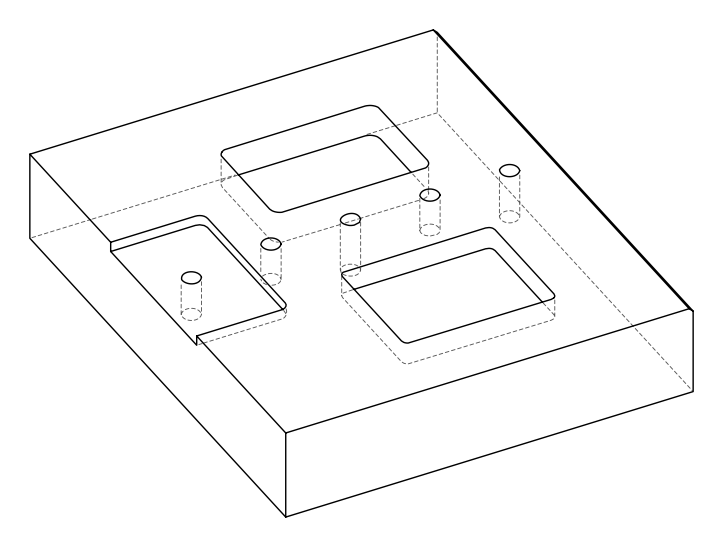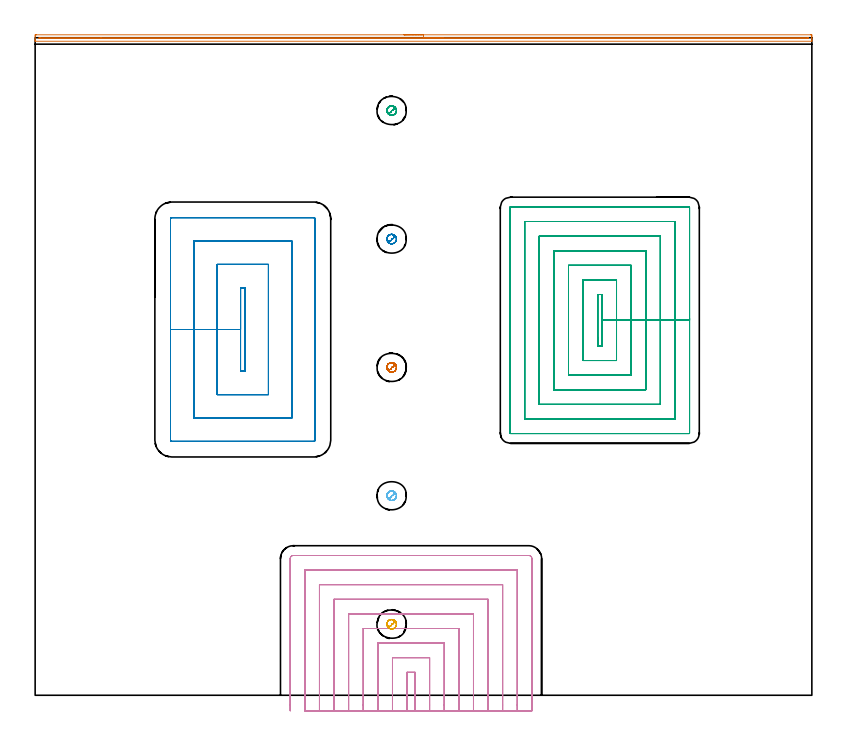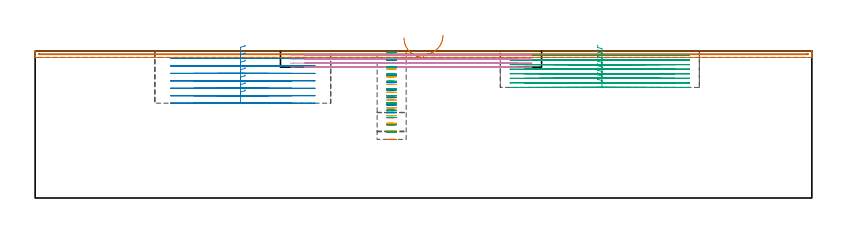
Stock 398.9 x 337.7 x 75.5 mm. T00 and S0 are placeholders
(PLAN: 9 operations, 2 tool changes, 74.9 min)
(1 AREA_MILL | FG_CHAMFER_SURFACE | UGT0205_001 | 6.53 min | 2172 mm3)
(2 MILL_RECTANGULAR_POCKET | POCKET_RECTANGULAR_STRAIGHT | UGT0201_008 | Follow Part, ap 4, ae 75% | 14.4 min | 315091 mm3)
(3 MILL_RECTANGULAR_POCKET_1 | POCKET_RECTANGULAR_STRAIGHT_1 | NXT0201_010 | Follow Part, ap 2.5, ae 75% | 27.99 min | 241163 mm3)
(4 MILL_SLOT | SLOT_PARTIAL_RECTANGULAR | NXT0201_010 | Follow Part, ap 2.5, ae 75% | 20.43 min | 85345 mm3)
(5 MILL_BLIND_HOLE_FROM_SOLID_MATERIAL | STEP1POCKET | NXT0201_010 | Spiral | 0.97 min | 5700 mm3)
(6 MILL_BLIND_HOLE_FROM_SOLID_MATERIAL_1 | STEP1POCKET_1 | NXT0201_010 | Spiral | 0.97 min | 5521 mm3)
(7 MILL_BLIND_HOLE_FROM_SOLID_MATERIAL_2 | STEP1POCKET_2 | NXT0201_010 | Spiral | 1.4 min | 7928 mm3)
(8 MILL_BLIND_HOLE_FROM_SOLID_MATERIAL_3 | STEP1POCKET_3 | NXT0201_010 | Spiral | 0.97 min | 5484 mm3)
(9 MILL_BLIND_HOLE_FROM_SOLID_MATERIAL_4 | STEP1POCKET_4 | NXT0201_010 | Spiral | 1.29 min | 7214 mm3)
(TOOL UGT0205_001 | Chamfer Mill 20 x 3 x 45 deg. | D20 FL50 Z2)
(TOOL UGT0201_008 | End Mill 16 mm | D16 FL32 Z4)
(TOOL NXT0201_010 | ENDMILL 10mm [2P460-1000-NA 1630] | D10 FL30 Z6)
(OP 1 AREA_MILL)
G17 G21 G94 G90
T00 M6
G54
G17 G0 G90 X189.45 Y339.2 S1061 M3
G43 Z85.5 H0
Z82.2
G94 G1 X189.488 Z81.328 F250.
X189.602 Z80.463
X189.791 Z79.612
X190.053 Z78.78
X190.387 Z77.974
X190.79 Z77.2
X191.258 Z76.464
X191.79 Z75.772
X192.379 Z75.129
X193.022 Z74.54
X193.714 Z74.008
X194.45 Z73.54
X195.224 Z73.137
X196.03 Z72.803
X196.862 Z72.541
X197.713 Z72.352
X198.578 Z72.238
X199.45 Z72.2
X398.278
X398.623 Y339.197
X398.89 Y339.192 Z72.203
X398.9 Y338.86 Z72.534
Y338.329 Z73.068
Y337.987 Z73.409
Y337.455 Z73.941
Y337.113 Z74.281
Y336.43 Z74.97
Y336.166 Z75.234
X398.898 Y336.031 Z75.361
X398.89 Y335.903 Z75.488
X398.725 Y335.9 Z75.5
X0.175
X0.01 Y335.902 Z75.488
X0.002 Y336.031 Z75.361
X0. Y336.166 Z75.234
Y336.43 Z74.97
Y337.113 Z74.281
Y338.329 Z73.068
X0.004 Y338.86 Z72.534
X0.01 Y339.192 Z72.203
X0.277 Y339.197 Z72.2
X0.622 Y339.2
X199.45
Y337.786 Z73.614
X396.697
X396.844 Y337.784 Z73.616
X396.88 Y337.781 Z73.619
X396.89 Y337.779 Z73.621
X396.893 Y337.77 Z73.63
X396.897 Y337.738 Z73.662
X396.899 Y337.588 Z73.812
X396.892 Y337.351 Z74.049
X396.891 Y337.327 Z74.073
X396.851 Y337.321 Z74.079
X396.732 Y337.318 Z74.082
X396.491 Y337.315 Z74.085
X396.285 Y337.314 Z74.086
X2.203 Y337.315 Z74.085
X2.056 Y337.316 Z74.084
X2.02 Y337.319 Z74.081
X2.01 Y337.321 Z74.079
X2.007 Y337.33 Z74.07
X2.004 Y337.362 Z74.038
X2.005 Y337.508 Z73.892
X2.021 Y337.779 Z73.621
X2.301 Y337.784 Z73.616
X2.409 Y337.785 Z73.615
X33.777 Y337.786 Z73.614
X199.45
X200.322 Z73.652
X201.186 Z73.766
X202.038 Z73.955
X202.87 Z74.217
X203.676 Z74.551
X204.45 Z74.954
X205.186 Z75.423
X205.878 Z75.954
X206.521 Z76.543
X207.11 Z77.186
X207.642 Z77.878
X208.11 Z78.614
X208.513 Z79.388
X208.847 Z80.194
X209.109 Z81.026
X209.298 Z81.878
X209.412 Z82.743
X209.45 Z83.614
G0 Z85.5
M5
M2
(OP 2 MILL_RECTANGULAR_POCKET)
G17 G21 G94 G90
T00 M6
G54
G17 G0 G90 X107.8 Y207.565 S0 M3
G43 Z85.5 H0
Z78.5
G94 G1 Y209.3 Z78.035 F250.
X105.5 Z77.419
Y187.85 Z71.671
Y166.4 F500.
X107.8
Y209.3
X105.5
Y187.85
X93.5
Y154.4
X119.8
Y221.3
X93.5
Y187.85
X81.5
Y142.4
X131.8
Y233.3
X81.5
Y187.85
X69.5
Y131.1
G3 X70.2 Y130.4 R0.7
G1 X143.1
G3 X143.8 Y131.1 R0.7
G1 Y244.6
G3 X143.1 Y245.3 R0.7
G1 X70.2
G3 X69.5 Y244.6 R0.7
G1 Y187.85
Y186.85
G0 X107.8 Y207.565 Z74.671
G1 Y209.3 Z74.207 F250.
X105.5 Z73.59
Y187.85 Z67.843
Y166.4 F500.
X107.8
Y209.3
X105.5
Y187.85
X93.5
Y154.4
X119.8
Y221.3
X93.5
Y187.85
X81.5
Y142.4
X131.8
Y233.3
X81.5
Y187.85
X69.5
Y131.1
G3 X70.2 Y130.4 R0.7
G1 X143.1
G3 X143.8 Y131.1 R0.7
G1 Y244.6
G3 X143.1 Y245.3 R0.7
G1 X70.2
G3 X69.5 Y244.6 R0.7
G1 Y187.85
Y186.85
G0 X107.8 Y207.565 Z70.843
G1 Y209.3 Z70.378 F250.
X105.5 Z69.762
Y187.85 Z64.014
Y166.4 F500.
X107.8
Y209.3
X105.5
Y187.85
X93.5
Y154.4
X119.8
Y221.3
X93.5
Y187.85
X81.5
Y142.4
X131.8
Y233.3
X81.5
Y187.85
X69.5
Y131.1
G3 X70.2 Y130.4 R0.7
G1 X143.1
G3 X143.8 Y131.1 R0.7
G1 Y244.6
G3 X143.1 Y245.3 R0.7
G1 X70.2
G3 X69.5 Y244.6 R0.7
G1 Y187.85
Y186.85
G0 X107.8 Y207.565 Z67.014
G1 Y209.3 Z66.549 F250.
X105.5 Z65.933
Y187.85 Z60.186
Y166.4 F500.
X107.8
Y209.3
X105.5
Y187.85
X93.5
Y154.4
X119.8
Y221.3
X93.5
Y187.85
X81.5
Y142.4
X131.8
Y233.3
X81.5
Y187.85
X69.5
Y131.1
G3 X70.2 Y130.4 R0.7
G1 X143.1
G3 X143.8 Y131.1 R0.7
G1 Y244.6
G3 X143.1 Y245.3 R0.7
G1 X70.2
G3 X69.5 Y244.6 R0.7
G1 Y187.85
Y186.85
G0 X107.8 Y207.565 Z63.186
G1 Y209.3 Z62.721 F250.
X105.5 Z62.105
Y187.85 Z56.357
Y166.4 F500.
X107.8
Y209.3
X105.5
Y187.85
X93.5
Y154.4
X119.8
Y221.3
X93.5
Y187.85
X81.5
Y142.4
X131.8
Y233.3
X81.5
Y187.85
X69.5
Y131.1
G3 X70.2 Y130.4 R0.7
G1 X143.1
G3 X143.8 Y131.1 R0.7
G1 Y244.6
G3 X143.1 Y245.3 R0.7
G1 X70.2
G3 X69.5 Y244.6 R0.7
G1 Y187.85
Y186.85
G0 X107.8 Y207.565 Z59.357
G1 Y209.3 Z58.892 F250.
X105.5 Z58.276
Y187.85 Z52.529
Y166.4 F500.
X107.8
Y209.3
X105.5
Y187.85
X93.5
Y154.4
X119.8
Y221.3
X93.5
Y187.85
X81.5
Y142.4
X131.8
Y233.3
X81.5
Y187.85
X69.5
Y131.1
G3 X70.2 Y130.4 R0.7
G1 X143.1
G3 X143.8 Y131.1 R0.7
G1 Y244.6
G3 X143.1 Y245.3 R0.7
G1 X70.2
G3 X69.5 Y244.6 R0.7
G1 Y187.85
Y186.85
G0 X107.8 Y207.565 Z55.529
G1 Y209.3 Z55.064 F250.
X105.5 Z54.448
Y187.85 Z48.7
Y166.4 F500.
X107.8
Y209.3
X105.5
Y187.85
X93.5
Y154.4
X119.8
Y221.3
X93.5
Y187.85
X81.5
Y142.4
X131.8
Y233.3
X81.5
Y187.85
X69.5
Y131.1
G3 X70.2 Y130.4 R0.7
G1 X143.1
G3 X143.8 Y131.1 R0.7
G1 Y244.6
G3 X143.1 Y245.3 R0.7
G1 X70.2
G3 X69.5 Y244.6 R0.7
G1 Y187.85
Y186.85
G0 Z85.5
M5
M2
(OP 3 MILL_RECTANGULAR_POCKET_1)
G17 G21 G94 G90
T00 M6
G54
G17 G0 G90 X288.9 Y183.92 S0 M3
G43 Z85.5 H1
Z78.5
G94 G1 Y179.4 Z77.289 F250.
X291.1 Z76.699
Y192.6 Z73.162
Y205.8 F500.
X288.9
Y179.4
X291.1
Y192.6
X298.6
Y213.3
X281.4
Y171.9
X298.6
Y192.6
X306.1
Y220.8
X273.9
Y164.4
X306.1
Y192.6
X313.6
Y228.3
X266.4
Y156.9
X313.6
Y192.6
X321.1
Y235.8
X258.9
Y149.4
X321.1
Y192.6
X328.6
Y243.3
X251.4
Y141.9
X328.6
Y192.6
X336.1
Y250.6
G3 X335.9 Y250.8 R0.2
G1 X244.1
G3 X243.9 Y250.6 R0.2
G1 Y134.6
G3 X244.1 Y134.4 R0.2
G1 X335.9
G3 X336.1 Y134.6 R0.2
G1 Y192.6
Y193.6
G0 X288.9 Y183.92 Z76.162
G1 Y179.4 Z74.951 F250.
X291.1 Z74.362
Y192.6 Z70.825
Y205.8 F500.
X288.9
Y179.4
X291.1
Y192.6
X298.6
Y213.3
X281.4
Y171.9
X298.6
Y192.6
X306.1
Y220.8
X273.9
Y164.4
X306.1
Y192.6
X313.6
Y228.3
X266.4
Y156.9
X313.6
Y192.6
X321.1
Y235.8
X258.9
Y149.4
X321.1
Y192.6
X328.6
Y243.3
X251.4
Y141.9
X328.6
Y192.6
X336.1
Y250.6
G3 X335.9 Y250.8 R0.2
G1 X244.1
G3 X243.9 Y250.6 R0.2
G1 Y134.6
G3 X244.1 Y134.4 R0.2
G1 X335.9
G3 X336.1 Y134.6 R0.2
G1 Y192.6
Y193.6
G0 X288.9 Y183.92 Z73.825
G1 Y179.4 Z72.614 F250.
X291.1 Z72.024
Y192.6 Z68.487
Y205.8 F500.
X288.9
Y179.4
X291.1
Y192.6
X298.6
Y213.3
X281.4
Y171.9
X298.6
Y192.6
X306.1
Y220.8
X273.9
Y164.4
X306.1
Y192.6
X313.6
Y228.3
X266.4
Y156.9
X313.6
Y192.6
X321.1
Y235.8
X258.9
Y149.4
X321.1
Y192.6
X328.6
Y243.3
X251.4
Y141.9
X328.6
Y192.6
X336.1
Y250.6
G3 X335.9 Y250.8 R0.2
G1 X244.1
G3 X243.9 Y250.6 R0.2
G1 Y134.6
G3 X244.1 Y134.4 R0.2
G1 X335.9
G3 X336.1 Y134.6 R0.2
G1 Y192.6
Y193.6
G0 X288.9 Y183.92 Z71.487
G1 Y179.4 Z70.276 F250.
X291.1 Z69.687
Y192.6 Z66.15
Y205.8 F500.
X288.9
Y179.4
X291.1
Y192.6
X298.6
Y213.3
X281.4
Y171.9
X298.6
Y192.6
X306.1
Y220.8
X273.9
Y164.4
X306.1
Y192.6
X313.6
Y228.3
X266.4
Y156.9
X313.6
Y192.6
X321.1
Y235.8
X258.9
Y149.4
X321.1
Y192.6
X328.6
Y243.3
X251.4
Y141.9
X328.6
Y192.6
X336.1
Y250.6
G3 X335.9 Y250.8 R0.2
G1 X244.1
G3 X243.9 Y250.6 R0.2
G1 Y134.6
G3 X244.1 Y134.4 R0.2
G1 X335.9
G3 X336.1 Y134.6 R0.2
G1 Y192.6
Y193.6
G0 X288.9 Y183.92 Z69.15
G1 Y179.4 Z67.939 F250.
X291.1 Z67.349
Y192.6 Z63.812
Y205.8 F500.
X288.9
Y179.4
X291.1
Y192.6
X298.6
Y213.3
X281.4
Y171.9
X298.6
Y192.6
X306.1
Y220.8
X273.9
Y164.4
X306.1
Y192.6
X313.6
Y228.3
X266.4
Y156.9
X313.6
Y192.6
X321.1
Y235.8
X258.9
Y149.4
X321.1
Y192.6
X328.6
Y243.3
X251.4
Y141.9
X328.6
Y192.6
X336.1
Y250.6
G3 X335.9 Y250.8 R0.2
G1 X244.1
G3 X243.9 Y250.6 R0.2
G1 Y134.6
G3 X244.1 Y134.4 R0.2
G1 X335.9
G3 X336.1 Y134.6 R0.2
G1 Y192.6
Y193.6
G0 X288.9 Y183.92 Z66.812
G1 Y179.4 Z65.601 F250.
X291.1 Z65.012
Y192.6 Z61.475
Y205.8 F500.
X288.9
Y179.4
X291.1
Y192.6
X298.6
Y213.3
X281.4
Y171.9
X298.6
Y192.6
X306.1
Y220.8
X273.9
Y164.4
X306.1
Y192.6
X313.6
Y228.3
X266.4
Y156.9
X313.6
Y192.6
X321.1
Y235.8
X258.9
Y149.4
X321.1
Y192.6
X328.6
Y243.3
X251.4
Y141.9
X328.6
Y192.6
X336.1
Y250.6
G3 X335.9 Y250.8 R0.2
G1 X244.1
G3 X243.9 Y250.6 R0.2
G1 Y134.6
G3 X244.1 Y134.4 R0.2
G1 X335.9
G3 X336.1 Y134.6 R0.2
G1 Y192.6
Y193.6
G0 X288.9 Y183.92 Z64.475
G1 Y179.4 Z63.264 F250.
X291.1 Z62.674
Y192.6 Z59.137
Y205.8 F500.
X288.9
Y179.4
X291.1
Y192.6
X298.6
Y213.3
X281.4
Y171.9
X298.6
Y192.6
X306.1
Y220.8
X273.9
Y164.4
X306.1
Y192.6
X313.6
Y228.3
X266.4
Y156.9
X313.6
Y192.6
X321.1
Y235.8
X258.9
Y149.4
X321.1
Y192.6
X328.6
Y243.3
X251.4
Y141.9
X328.6
Y192.6
X336.1
Y250.6
G3 X335.9 Y250.8 R0.2
G1 X244.1
G3 X243.9 Y250.6 R0.2
G1 Y134.6
G3 X244.1 Y134.4 R0.2
G1 X335.9
G3 X336.1 Y134.6 R0.2
G1 Y192.6
Y193.6
G0 X288.9 Y183.92 Z62.137
G1 Y179.4 Z60.926 F250.
X291.1 Z60.337
Y192.6 Z56.8
Y205.8 F500.
X288.9
Y179.4
X291.1
Y192.6
X298.6
Y213.3
X281.4
Y171.9
X298.6
Y192.6
X306.1
Y220.8
X273.9
Y164.4
X306.1
Y192.6
X313.6
Y228.3
X266.4
Y156.9
X313.6
Y192.6
X321.1
Y235.8
X258.9
Y149.4
X321.1
Y192.6
X328.6
Y243.3
X251.4
Y141.9
X328.6
Y192.6
X336.1
Y250.6
G3 X335.9 Y250.8 R0.2
G1 X244.1
G3 X243.9 Y250.6 R0.2
G1 Y134.6
G3 X244.1 Y134.4 R0.2
G1 X335.9
G3 X336.1 Y134.6 R0.2
G1 Y192.6
Y193.6
G0 Z85.5
M5
M2
(OP 4 MILL_SLOT)
G17 G21 G94 G90
T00 M6
G54
G17 G0 G90 X195.1 Y-8. S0 M3
G43 Z85.5 H1
Z73.425
G94 G1 Y-5. F250.
Y11.8 F500.
X191.
Y-5.
Y-8. F250.
X202.6
Y-5.
Y19.3 F500.
X183.5
Y-5.
Y-8. F250.
X210.1
Y-5.
Y26.8 F500.
X176.
Y-5.
Y-8. F250.
X217.6
Y-5.
Y34.3 F500.
X168.5
Y-5.
Y-8. F250.
X225.1
Y-5.
Y41.8 F500.
X161.
Y-5.
Y-8. F250.
X232.6
Y-5.
Y49.3 F500.
X153.5
Y-5.
Y-8. F250.
X240.1
Y-5.
Y56.8 F500.
X146.
Y-5.
Y-8. F250.
X247.6
Y-5.
Y64.3 F500.
X138.5
Y-5.
Y-8. F250.
X255.1
Y-5.
Y70.2 F500.
G3 X253.5 Y71.8 R1.6
G1 X132.6
G3 X131. Y70.2 R1.6
G1 Y-5.
Y-8. F250.
G0 X195.1 Z71.35
G1 Y-5.
Y11.8 F500.
X191.
Y-5.
Y-8. F250.
X202.6
Y-5.
Y19.3 F500.
X183.5
Y-5.
Y-8. F250.
X210.1
Y-5.
Y26.8 F500.
X176.
Y-5.
Y-8. F250.
X217.6
Y-5.
Y34.3 F500.
X168.5
Y-5.
Y-8. F250.
X225.1
Y-5.
Y41.8 F500.
X161.
Y-5.
Y-8. F250.
X232.6
Y-5.
Y49.3 F500.
X153.5
Y-5.
Y-8. F250.
X240.1
Y-5.
Y56.8 F500.
X146.
Y-5.
Y-8. F250.
X247.6
Y-5.
Y64.3 F500.
X138.5
Y-5.
Y-8. F250.
X255.1
Y-5.
Y70.2 F500.
G3 X253.5 Y71.8 R1.6
G1 X132.6
G3 X131. Y70.2 R1.6
G1 Y-5.
Y-8. F250.
G0 X195.1 Z69.275
G1 Y-5.
Y11.8 F500.
X191.
Y-5.
Y-8. F250.
X202.6
Y-5.
Y19.3 F500.
X183.5
Y-5.
Y-8. F250.
X210.1
Y-5.
Y26.8 F500.
X176.
Y-5.
Y-8. F250.
X217.6
Y-5.
Y34.3 F500.
X168.5
Y-5.
Y-8. F250.
X225.1
Y-5.
Y41.8 F500.
X161.
Y-5.
Y-8. F250.
X232.6
Y-5.
Y49.3 F500.
X153.5
Y-5.
Y-8. F250.
X240.1
Y-5.
Y56.8 F500.
X146.
Y-5.
Y-8. F250.
X247.6
Y-5.
Y64.3 F500.
X138.5
Y-5.
Y-8. F250.
X255.1
Y-5.
Y70.2 F500.
G3 X253.5 Y71.8 R1.6
G1 X132.6
G3 X131. Y70.2 R1.6
G1 Y-5.
Y-8. F250.
G0 X195.1 Z67.2
G1 Y-5.
Y11.8 F500.
X191.
Y-5.
Y-8. F250.
X202.6
Y-5.
Y19.3 F500.
X183.5
Y-5.
Y-8. F250.
X210.1
Y-5.
Y26.8 F500.
X176.
Y-5.
Y-8. F250.
X217.6
Y-5.
Y34.3 F500.
X168.5
Y-5.
Y-8. F250.
X225.1
Y-5.
Y41.8 F500.
X161.
Y-5.
Y-8. F250.
X232.6
Y-5.
Y49.3 F500.
X153.5
Y-5.
Y-8. F250.
X240.1
Y-5.
Y56.8 F500.
X146.
Y-5.
Y-8. F250.
X247.6
Y-5.
Y64.3 F500.
X138.5
Y-5.
Y-8. F250.
X255.1
Y-5.
Y70.2 F500.
G3 X253.5 Y71.8 R1.6
G1 X132.6
G3 X131. Y70.2 R1.6
G1 Y-5.
Y-8. F250.
G0 Z85.5
M5
M2
(OP 5 MILL_BLIND_HOLE_FROM_SOLID_MATERIAL)
G17 G21 G94 G90
T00 M6
G54
G17 G0 G90 X183.1 Y36.5 S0 M3
G43 Z85.5 H1
Z66.222
G94 G3 X183.175 Y38.875 R1.189 F250.
X180.655 Y36.654 R2.375
X182.946 Y34.055 R2.45
X180.655 Y36.654 R-2.45
X181.8 Y35.354 R1.225
X183.1 Y36.5 R1.225
G0 Z62.244
G3 X183.175 Y38.875 R1.189
X180.655 Y36.654 R2.375
X182.946 Y34.055 R2.45
X180.655 Y36.654 R-2.45
X181.8 Y35.354 R1.225
X183.1 Y36.5 R1.225
G0 Z58.267
G3 X183.175 Y38.875 R1.189
X180.655 Y36.654 R2.375
X182.946 Y34.055 R2.45
X180.655 Y36.654 R-2.45
X181.8 Y35.354 R1.225
X183.1 Y36.5 R1.225
G0 Z54.289
G3 X183.175 Y38.875 R1.189
X180.655 Y36.654 R2.375
X182.946 Y34.055 R2.45
X180.655 Y36.654 R-2.45
X181.8 Y35.354 R1.225
X183.1 Y36.5 R1.225
G0 Z50.311
G3 X183.175 Y38.875 R1.189
X180.655 Y36.654 R2.375
X182.946 Y34.055 R2.45
X180.655 Y36.654 R-2.45
X181.8 Y35.354 R1.225
X183.1 Y36.5 R1.225
G0 Z46.333
G3 X183.175 Y38.875 R1.189
X180.655 Y36.654 R2.375
X182.946 Y34.055 R2.45
X180.655 Y36.654 R-2.45
X181.8 Y35.354 R1.225
X183.1 Y36.5 R1.225
G0 Z42.356
G3 X183.175 Y38.875 R1.189
X180.655 Y36.654 R2.375
X182.946 Y34.055 R2.45
X180.655 Y36.654 R-2.45
X181.8 Y35.354 R1.225
X183.1 Y36.5 R1.225
G0 Z38.378
G3 X183.175 Y38.875 R1.189
X180.655 Y36.654 R2.375
X182.946 Y34.055 R2.45
X180.655 Y36.654 R-2.45
X181.8 Y35.354 R1.225
X183.1 Y36.5 R1.225
G0 Z34.4
G3 X183.175 Y38.875 R1.189
X180.655 Y36.654 R2.375
X182.946 Y34.055 R2.45
X180.655 Y36.654 R-2.45
X181.8 Y35.354 R1.225
X183.1 Y36.5 R1.225
G0 Z85.5
M5
M2
(OP 6 MILL_BLIND_HOLE_FROM_SOLID_MATERIAL_1)
G17 G21 G94 G90
T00 M6
G54
G17 G0 G90 X183.1 Y102.5 S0 M3
G43 Z85.5 H1
Z74.644
G94 G3 X183.175 Y104.875 R1.189 F250.
X180.655 Y102.654 R2.375
X182.946 Y100.055 R2.45
X180.655 Y102.654 R-2.45
X181.8 Y101.354 R1.225
X183.1 Y102.5 R1.225
G0 Z70.789
G3 X183.175 Y104.875 R1.189
X180.655 Y102.654 R2.375
X182.946 Y100.055 R2.45
X180.655 Y102.654 R-2.45
X181.8 Y101.354 R1.225
X183.1 Y102.5 R1.225
G0 Z66.933
G3 X183.175 Y104.875 R1.189
X180.655 Y102.654 R2.375
X182.946 Y100.055 R2.45
X180.655 Y102.654 R-2.45
X181.8 Y101.354 R1.225
X183.1 Y102.5 R1.225
G0 Z63.078
G3 X183.175 Y104.875 R1.189
X180.655 Y102.654 R2.375
X182.946 Y100.055 R2.45
X180.655 Y102.654 R-2.45
X181.8 Y101.354 R1.225
X183.1 Y102.5 R1.225
G0 Z59.222
G3 X183.175 Y104.875 R1.189
X180.655 Y102.654 R2.375
X182.946 Y100.055 R2.45
X180.655 Y102.654 R-2.45
X181.8 Y101.354 R1.225
X183.1 Y102.5 R1.225
G0 Z55.367
G3 X183.175 Y104.875 R1.189
X180.655 Y102.654 R2.375
X182.946 Y100.055 R2.45
X180.655 Y102.654 R-2.45
X181.8 Y101.354 R1.225
X183.1 Y102.5 R1.225
G0 Z51.511
G3 X183.175 Y104.875 R1.189
X180.655 Y102.654 R2.375
X182.946 Y100.055 R2.45
X180.655 Y102.654 R-2.45
X181.8 Y101.354 R1.225
X183.1 Y102.5 R1.225
G0 Z47.656
G3 X183.175 Y104.875 R1.189
X180.655 Y102.654 R2.375
X182.946 Y100.055 R2.45
X180.655 Y102.654 R-2.45
X181.8 Y101.354 R1.225
X183.1 Y102.5 R1.225
G0 Z43.8
G3 X183.175 Y104.875 R1.189
X180.655 Y102.654 R2.375
X182.946 Y100.055 R2.45
X180.655 Y102.654 R-2.45
X181.8 Y101.354 R1.225
X183.1 Y102.5 R1.225
G0 Z85.5
M5
M2
(OP 7 MILL_BLIND_HOLE_FROM_SOLID_MATERIAL_2)
G17 G21 G94 G90
T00 M6
G54
G17 G0 G90 X183.1 Y168.4 S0 M3
G43 Z85.5 H1
Z74.777
G94 G3 X183.175 Y170.775 R1.189 F250.
X180.655 Y168.554 R2.375
X182.946 Y165.955 R2.45
X180.655 Y168.554 R-2.45
X181.8 Y167.254 R1.225
X183.1 Y168.4 R1.225
G0 Z71.054
G3 X183.175 Y170.775 R1.189
X180.655 Y168.554 R2.375
X182.946 Y165.955 R2.45
X180.655 Y168.554 R-2.45
X181.8 Y167.254 R1.225
X183.1 Y168.4 R1.225
G0 Z67.331
G3 X183.175 Y170.775 R1.189
X180.655 Y168.554 R2.375
X182.946 Y165.955 R2.45
X180.655 Y168.554 R-2.45
X181.8 Y167.254 R1.225
X183.1 Y168.4 R1.225
G0 Z63.608
G3 X183.175 Y170.775 R1.189
X180.655 Y168.554 R2.375
X182.946 Y165.955 R2.45
X180.655 Y168.554 R-2.45
X181.8 Y167.254 R1.225
X183.1 Y168.4 R1.225
G0 Z59.885
G3 X183.175 Y170.775 R1.189
X180.655 Y168.554 R2.375
X182.946 Y165.955 R2.45
X180.655 Y168.554 R-2.45
X181.8 Y167.254 R1.225
X183.1 Y168.4 R1.225
G0 Z56.162
G3 X183.175 Y170.775 R1.189
X180.655 Y168.554 R2.375
X182.946 Y165.955 R2.45
X180.655 Y168.554 R-2.45
X181.8 Y167.254 R1.225
X183.1 Y168.4 R1.225
G0 Z52.438
G3 X183.175 Y170.775 R1.189
X180.655 Y168.554 R2.375
X182.946 Y165.955 R2.45
X180.655 Y168.554 R-2.45
X181.8 Y167.254 R1.225
X183.1 Y168.4 R1.225
G0 Z48.715
G3 X183.175 Y170.775 R1.189
X180.655 Y168.554 R2.375
X182.946 Y165.955 R2.45
X180.655 Y168.554 R-2.45
X181.8 Y167.254 R1.225
X183.1 Y168.4 R1.225
G0 Z44.992
G3 X183.175 Y170.775 R1.189
X180.655 Y168.554 R2.375
X182.946 Y165.955 R2.45
X180.655 Y168.554 R-2.45
X181.8 Y167.254 R1.225
X183.1 Y168.4 R1.225
G0 Z41.269
G3 X183.175 Y170.775 R1.189
X180.655 Y168.554 R2.375
X182.946 Y165.955 R2.45
X180.655 Y168.554 R-2.45
X181.8 Y167.254 R1.225
X183.1 Y168.4 R1.225
G0 Z37.546
G3 X183.175 Y170.775 R1.189
X180.655 Y168.554 R2.375
X182.946 Y165.955 R2.45
X180.655 Y168.554 R-2.45
X181.8 Y167.254 R1.225
X183.1 Y168.4 R1.225
G0 Z33.823
G3 X183.175 Y170.775 R1.189
X180.655 Y168.554 R2.375
X182.946 Y165.955 R2.45
X180.655 Y168.554 R-2.45
X181.8 Y167.254 R1.225
X183.1 Y168.4 R1.225
G0 Z30.1
G3 X183.175 Y170.775 R1.189
X180.655 Y168.554 R2.375
X182.946 Y165.955 R2.45
X180.655 Y168.554 R-2.45
X181.8 Y167.254 R1.225
X183.1 Y168.4 R1.225
G0 Z85.5
M5
M2
(OP 8 MILL_BLIND_HOLE_FROM_SOLID_MATERIAL_3)
G17 G21 G94 G90
T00 M6
G54
G17 G0 G90 X183.1 Y234.3 S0 M3
G43 Z85.5 H1
Z74.667
G94 G3 X183.175 Y236.675 R1.189 F250.
X180.655 Y234.454 R2.375
X182.946 Y231.855 R2.45
X180.655 Y234.454 R-2.45
X181.8 Y233.154 R1.225
X183.1 Y234.3 R1.225
G0 Z70.833
G3 X183.175 Y236.675 R1.189
X180.655 Y234.454 R2.375
X182.946 Y231.855 R2.45
X180.655 Y234.454 R-2.45
X181.8 Y233.154 R1.225
X183.1 Y234.3 R1.225
G0 Z67.
G3 X183.175 Y236.675 R1.189
X180.655 Y234.454 R2.375
X182.946 Y231.855 R2.45
X180.655 Y234.454 R-2.45
X181.8 Y233.154 R1.225
X183.1 Y234.3 R1.225
G0 Z63.167
G3 X183.175 Y236.675 R1.189
X180.655 Y234.454 R2.375
X182.946 Y231.855 R2.45
X180.655 Y234.454 R-2.45
X181.8 Y233.154 R1.225
X183.1 Y234.3 R1.225
G0 Z59.333
G3 X183.175 Y236.675 R1.189
X180.655 Y234.454 R2.375
X182.946 Y231.855 R2.45
X180.655 Y234.454 R-2.45
X181.8 Y233.154 R1.225
X183.1 Y234.3 R1.225
G0 Z55.5
G3 X183.175 Y236.675 R1.189
X180.655 Y234.454 R2.375
X182.946 Y231.855 R2.45
X180.655 Y234.454 R-2.45
X181.8 Y233.154 R1.225
X183.1 Y234.3 R1.225
G0 Z51.667
G3 X183.175 Y236.675 R1.189
X180.655 Y234.454 R2.375
X182.946 Y231.855 R2.45
X180.655 Y234.454 R-2.45
X181.8 Y233.154 R1.225
X183.1 Y234.3 R1.225
G0 Z47.833
G3 X183.175 Y236.675 R1.189
X180.655 Y234.454 R2.375
X182.946 Y231.855 R2.45
X180.655 Y234.454 R-2.45
X181.8 Y233.154 R1.225
X183.1 Y234.3 R1.225
G0 Z44.
G3 X183.175 Y236.675 R1.189
X180.655 Y234.454 R2.375
X182.946 Y231.855 R2.45
X180.655 Y234.454 R-2.45
X181.8 Y233.154 R1.225
X183.1 Y234.3 R1.225
G0 Z85.5
M5
M2
(OP 9 MILL_BLIND_HOLE_FROM_SOLID_MATERIAL_4)
G17 G21 G94 G90
T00 M6
G54
G17 G0 G90 X183.1 Y300.3 S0 M3
G43 Z85.5 H1
Z74.792
G94 G3 X183.175 Y302.675 R1.189 F250.
X180.655 Y300.454 R2.375
X182.946 Y297.855 R2.45
X180.655 Y300.454 R-2.45
X181.8 Y299.154 R1.225
X183.1 Y300.3 R1.225
G0 Z71.083
G3 X183.175 Y302.675 R1.189
X180.655 Y300.454 R2.375
X182.946 Y297.855 R2.45
X180.655 Y300.454 R-2.45
X181.8 Y299.154 R1.225
X183.1 Y300.3 R1.225
G0 Z67.375
G3 X183.175 Y302.675 R1.189
X180.655 Y300.454 R2.375
X182.946 Y297.855 R2.45
X180.655 Y300.454 R-2.45
X181.8 Y299.154 R1.225
X183.1 Y300.3 R1.225
G0 Z63.667
G3 X183.175 Y302.675 R1.189
X180.655 Y300.454 R2.375
X182.946 Y297.855 R2.45
X180.655 Y300.454 R-2.45
X181.8 Y299.154 R1.225
X183.1 Y300.3 R1.225
G0 Z59.958
G3 X183.175 Y302.675 R1.189
X180.655 Y300.454 R2.375
X182.946 Y297.855 R2.45
X180.655 Y300.454 R-2.45
X181.8 Y299.154 R1.225
X183.1 Y300.3 R1.225
G0 Z56.25
G3 X183.175 Y302.675 R1.189
X180.655 Y300.454 R2.375
X182.946 Y297.855 R2.45
X180.655 Y300.454 R-2.45
X181.8 Y299.154 R1.225
X183.1 Y300.3 R1.225
G0 Z52.542
G3 X183.175 Y302.675 R1.189
X180.655 Y300.454 R2.375
X182.946 Y297.855 R2.45
X180.655 Y300.454 R-2.45
X181.8 Y299.154 R1.225
X183.1 Y300.3 R1.225
G0 Z48.833
G3 X183.175 Y302.675 R1.189
X180.655 Y300.454 R2.375
X182.946 Y297.855 R2.45
X180.655 Y300.454 R-2.45
X181.8 Y299.154 R1.225
X183.1 Y300.3 R1.225
G0 Z45.125
G3 X183.175 Y302.675 R1.189
X180.655 Y300.454 R2.375
X182.946 Y297.855 R2.45
X180.655 Y300.454 R-2.45
X181.8 Y299.154 R1.225
X183.1 Y300.3 R1.225
G0 Z41.417
G3 X183.175 Y302.675 R1.189
X180.655 Y300.454 R2.375
X182.946 Y297.855 R2.45
X180.655 Y300.454 R-2.45
X181.8 Y299.154 R1.225
X183.1 Y300.3 R1.225
G0 Z37.708
G3 X183.175 Y302.675 R1.189
X180.655 Y300.454 R2.375
X182.946 Y297.855 R2.45
X180.655 Y300.454 R-2.45
X181.8 Y299.154 R1.225
X183.1 Y300.3 R1.225
G0 Z34.
G3 X183.175 Y302.675 R1.189
X180.655 Y300.454 R2.375
X182.946 Y297.855 R2.45
X180.655 Y300.454 R-2.45
X181.8 Y299.154 R1.225
X183.1 Y300.3 R1.225
G0 Z85.5
M5
M2
